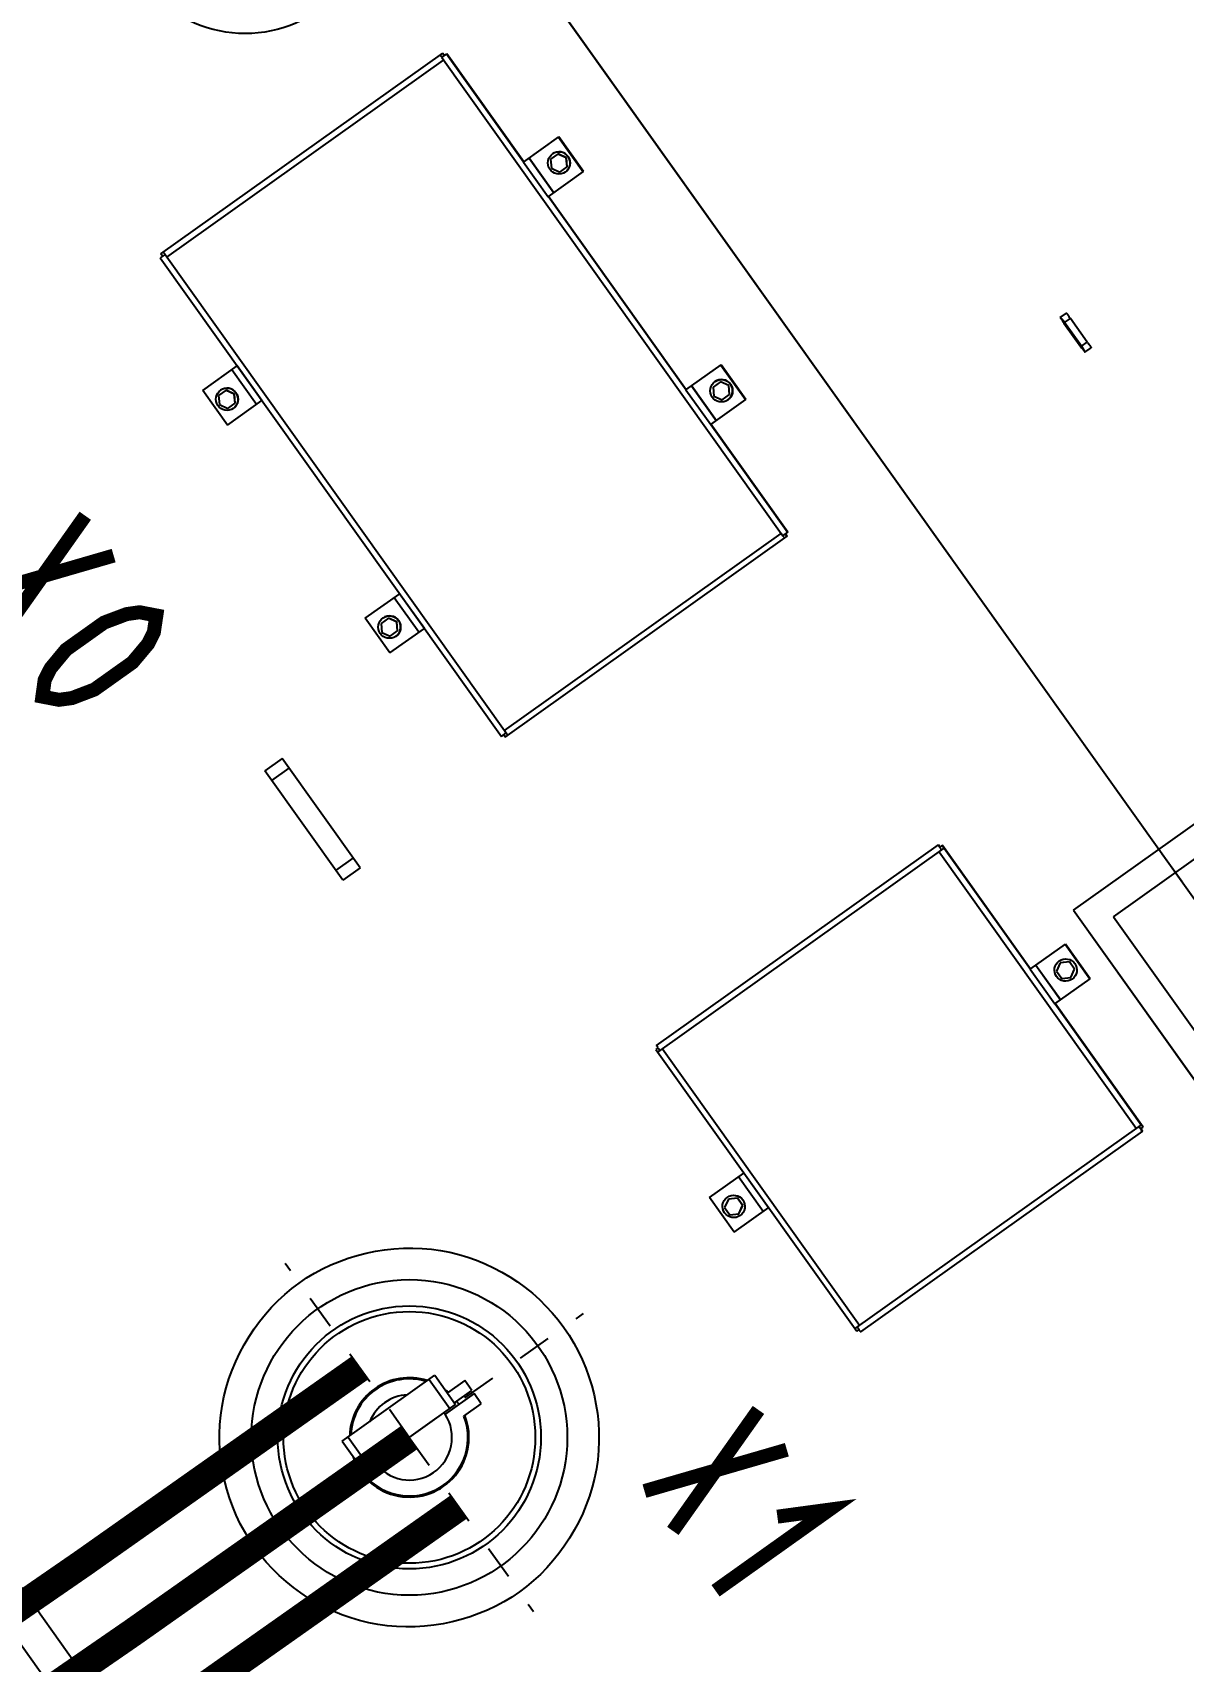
# Model space of a CAD drawing. Header units: feet. Extents: x 2321988 to 2329858, y 6722724 to 6730499.
# Drawn here: x 2326087.397 to 2326090.768, y 6726895.189 to 6726899.965 of the extents above; entities that cross this region are included whole.
import ezdxf

# ---------------------------------------------------------------- set-up
doc = ezdxf.new("R2010")
doc.units = ezdxf.units.FT
doc.header["$MEASUREMENT"] = 0
doc.header["$PDSIZE"] = 5
doc.linetypes.add('Midpoint Site Plan$0$CENTER', pattern=[2, 1.25, -0.25, 0.25, -0.25])
doc.layers.add('BESS Dimensions', color=3, linetype='Continuous')
doc.layers.add('C-BESS-EQUIPMENT', color=255, linetype='Continuous')
doc.styles.add('TG_DIMS', font='arial.ttf')
doc.dimstyles.new('TG-PROPOSED-ANNO', dxfattribs={"dimtxt": 0.1, "dimasz": 0.1, "dimexe": 0.05, "dimexo": 0.05, "dimgap": 0.02, "dimtad": 0, "dimtih": 1, "dimtoh": 1, "dimdsep": 46, "dimtxsty": 'TG_DIMS', "dimcen": 0, "dimclrd": 256, "dimclre": 256, "dimclrt": 256, "dimaunit": 1, "dimadec": 6, "dimazin": 2, "dimtfac": 1, "dimtofl": 0, "dimtmove": 1, "dimatfit": 3, "dimfxl": 1, "dimtolj": 1, "dimtzin": 0, "dimarcsym": 0})

# ---------------------------------------------------------------- blocks, each defined once
blk = doc.blocks.new('Midpoint Site Plan$0$A$Cc1a3344c')
at = {"linetype": 'Continuous'}
for p, q in [((-1477.8, 204.1), (-1477.8, 210.9)), ((-1471.8, 204.7), (-1471.8, 211)), ((-1445.8, 211), (-1471.8, 211)), ((-1445.8, 204.7), (-1471.8, 204.7)), ((-1471.8, 204), (-1445.8, 204)), ((-1445.8, 204.7), (-1445.8, 211)), ((-1439.8, 204.1), (-1439.8, 210.9)), ((-1039.5, -93.6), (-1039.5, 185.5)), ((-1014, -67.9), (-1014, 160.2)), ((-1039.5, 0), (-2508.8, 0)), ((-1869, -105.6), (-1869, -66.9)), ((-1831, -66.9), (-1869, -66.9)), ((-1831, -67), (-1869, -67)), ((-1869, -67.2), (-1831, -67.2)), ((-1869, -67.3), (-1831, -67.3)), ((-1850, -72.2), (-1857, -76.3)), ((-1850, -72.3), (-1857, -76.4)), ((-1850, -72.2), (-1850, -72.3)), ((-1843, -76.3), (-1850, -72.2)), ((-1843, -76.4), (-1850, -72.3)), ((-1831, -105.6), (-1831, -66.9)), ((-1619, -105.6), (-1619, -66.9)), ((-1581, -66.9), (-1619, -66.9)), ((-1581, -67), (-1619, -67)), ((-1619, -67.2), (-1581, -67.2)), ((-1619, -67.3), (-1581, -67.3)), ((-1600, -72.2), (-1607, -76.3)), ((-1600, -72.3), (-1607, -76.4)), ((-1600, -72.2), (-1600, -72.3)), ((-1593, -76.3), (-1600, -72.2)), ((-1593, -76.4), (-1600, -72.3)), ((-1581, -105.6), (-1581, -66.9)), ((-1014, -67.8), (-786, -67.8)), ((-1014, -67.9), (-786, -67.9)), ((-1857, -76.3), (-1857, -84.5)), ((-1857, -84.5), (-1850, -88.5)), ((-1850, -88.5), (-1843, -84.5)), ((-1843, -84.5), (-1843, -76.3)), ((-1607, -76.3), (-1607, -84.5)), ((-1607, -84.5), (-1600, -88.5)), ((-1600, -88.5), (-1593, -84.5)), ((-1593, -84.5), (-1593, -76.3)), ((-1869, -99.3), (-1831, -99.3)), ((-1869, -99.6), (-1831, -99.6)), ((-1619, -99.3), (-1581, -99.3)), ((-1619, -99.6), (-1581, -99.6)), ((-1039.5, -93.4), (-760.5, -93.4)), ((-1039.5, -93.6), (-760.5, -93.6)), ((-1990, -417), (-1990, -107.8)), ((-1990, -107.8), (-1987.5, -107.8)), ((-1990, -108.1), (-1990, -108)), ((-1987.5, -108.1), (-1990, -108.1)), ((-1987.5, -110.9), (-1987.5, -105.3)), ((-1869, -105.3), (-1987.5, -105.3)), ((-1987.5, -105.5), (-1869, -105.5)), ((-1987.5, -110.9), (-1462.5, -110.9)), ((-1984.7, -414.3), (-1984.7, -110.9)), ((-1869, -105.6), (-1831, -105.6)), ((-1619, -105.3), (-1831, -105.3)), ((-1831, -105.5), (-1619, -105.5)), ((-1619, -105.6), (-1581, -105.6)), ((-1462.5, -105.3), (-1581, -105.3)), ((-1581, -105.5), (-1462.5, -105.5)), ((-1465.3, -414.3), (-1465.3, -110.9)), ((-1462.5, -110.9), (-1462.5, -105.3)), ((-1460, -107.8), (-1462.5, -107.8)), ((-1462.5, -108), (-1460, -108)), ((-1460, -417), (-1460, -107.8)), ((-1460, -108), (-1460, -108.1)), ((-1019, -155.6), (-1019, -116.9)), ((-981, -116.9), (-1019, -116.9)), ((-981, -117), (-1019, -117)), ((-1019, -117.2), (-981, -117.2)), ((-1019, -117.3), (-981, -117.3)), ((-1004, -123.3), (-1008.1, -130.3)), ((-1004, -123.4), (-1008.1, -130.4)), ((-1008.1, -130.3), (-1008.1, -130.4)), ((-1008.1, -130.4), (-1004, -137.4)), ((-1004, -123.3), (-1004, -123.4)), ((-996, -123.3), (-1004, -123.3)), ((-996, -123.4), (-1004, -123.4)), ((-996, -123.3), (-996, -123.4)), ((-991.9, -130.3), (-996, -123.3)), ((-991.9, -130.4), (-996, -123.4)), ((-996, -137.4), (-991.9, -130.4)), ((-991.9, -130.3), (-991.9, -130.4)), ((-981, -155.6), (-981, -116.9)), ((-1004, -137.4), (-996, -137.4)), ((-1157, -467), (-1157, -157.8)), ((-1157, -157.8), (-1154.5, -157.8)), ((-1154.4, -158), (-1157, -158)), ((-1154.5, -155.3), (-1154.5, -155.5)), ((-1019, -155.3), (-1154.5, -155.3)), ((-1154.5, -158), (-1154.5, -155.5)), ((-1154.5, -155.5), (-1151.7, -155.5)), ((-1151.7, -469.5), (-1151.7, -155.5)), ((-1151.7, -155.5), (-1019, -155.5)), ((-1019, -149.3), (-981, -149.3)), ((-1019, -149.6), (-981, -149.6)), ((-1019, -155.6), (-981, -155.6)), ((-845.5, -155.3), (-981, -155.3)), ((-981, -155.5), (-848.3, -155.5)), ((-848.3, -155.5), (-848.3, -158.1)), ((-845.5, -155.5), (-848.3, -155.5)), ((-848.3, -158.1), (-848.3, -469.5)), ((-846, -158.1), (-846.4, -158.1)), ((-845.6, -158), (-843, -158)), ((-845.5, -155.5), (-845.5, -155.3)), ((-845.5, -158), (-845.5, -155.5)), ((-843, -157.8), (-845.5, -157.8)), ((-843, -157.8), (-843, -467)), ((-1151.7, -160.9), (-848.3, -160.9)), ((-1990, -417), (-1990, -417)), ((-1987.5, -417), (-1990, -417)), ((-1987.5, -414.3), (-1987.5, -419.5)), ((-1987.5, -414.3), (-1462.5, -414.3)), ((-1987.5, -419.5), (-1462.5, -419.5)), ((-1869, -457.3), (-1869, -419.5)), ((-1831, -419.6), (-1869, -419.6)), ((-1831, -457.3), (-1831, -419.5)), ((-1619, -457.3), (-1619, -419.5)), ((-1581, -419.6), (-1619, -419.6)), ((-1581, -457.3), (-1581, -419.5)), ((-1462.5, -419.5), (-1462.5, -414.3)), ((-1462.5, -417), (-1460, -417)), ((-1460, -417), (-1460, -417)), ((-1831, -425.6), (-1869, -425.6)), ((-1850, -436.2), (-1857, -440.3)), ((-1850, -436.4), (-1857, -440.4)), ((-1850, -436.2), (-1850, -436.4)), ((-1843, -440.3), (-1850, -436.2)), ((-1843, -440.4), (-1850, -436.4)), ((-1581, -425.6), (-1619, -425.6)), ((-1600, -436.2), (-1607, -440.3)), ((-1600, -436.4), (-1607, -440.4)), ((-1600, -436.2), (-1600, -436.4)), ((-1593, -440.3), (-1600, -436.2)), ((-1593, -440.4), (-1600, -436.4)), ((-1857, -440.3), (-1857, -448.5)), ((-1857, -448.5), (-1850, -452.5)), ((-1850, -452.5), (-1843, -448.5)), ((-1843, -448.5), (-1843, -440.3)), ((-1607, -440.3), (-1607, -448.5)), ((-1607, -448.5), (-1600, -452.5)), ((-1600, -452.5), (-1593, -448.5)), ((-1593, -448.5), (-1593, -440.3)), ((-1831, -457.3), (-1869, -457.3)), ((-1581, -457.3), (-1619, -457.3)), ((-1151.7, -464.3), (-848.3, -464.3)), ((-1154.5, -467.1), (-1154.5, -469.5)), ((-1154.5, -469.5), (-845.5, -469.5)), ((-1019, -507.3), (-1019, -469.5)), ((-981, -469.6), (-1019, -469.6)), ((-981, -475.6), (-1019, -475.6)), ((-981, -507.3), (-981, -469.5)), ((-845.5, -467.1), (-845.5, -469.5)), ((-1004, -487.3), (-1008.1, -494.3)), ((-1004, -487.4), (-1008.1, -494.4)), ((-1008.1, -494.3), (-1008.1, -494.4)), ((-1008.1, -494.4), (-1004, -501.4)), ((-1004, -487.3), (-1004, -487.4)), ((-996, -487.3), (-1004, -487.3)), ((-996, -487.4), (-1004, -487.4)), ((-991.9, -494.3), (-996, -487.3)), ((-996, -487.3), (-996, -487.4)), ((-991.9, -494.4), (-996, -487.4)), ((-996, -501.4), (-991.9, -494.4)), ((-991.9, -494.3), (-991.9, -494.4)), ((-981, -507.3), (-1019, -507.3)), ((-1004, -501.4), (-996, -501.4)), ((-1560, -590.5), (-1560, -609.5)), ((-1440, -590.5), (-1560, -590.5)), ((-1549.4, -609.5), (-1549.4, -590.5)), ((-1450.6, -609.5), (-1450.6, -590.5)), ((-1440, -590.5), (-1440, -609.5)), ((-1440, -609.5), (-1560, -609.5)), ((-1012.7, -780.2), (-1012.7, -799.2)), ((-1001.6, -780.2), (-1012.7, -780.2)), ((-1001.6, -799.2), (-1001.6, -780.2)), ((-998.4, -780.2), (-998.4, -811.9)), ((-987.3, -780.2), (-998.4, -780.2)), ((-987.3, -799.3), (-987.3, -780.2)), ((-1032, -900.8), (-1032, -799.2)), ((-1032, -799.2), (-1000, -799.2)), ((-1000, -900.8), (-1000, -799.2)), ((-1032, -805.5), (-1000, -805.5)), ((-1032, -894.4), (-1000, -894.4)), ((-1032, -900.8), (-1000, -900.8)), ((2359.7, -1210.2), (-1958.5, -1210.2)), ((2367.9, -1240), (-1958.5, -1240))]:
    blk.add_line(p, q, dxfattribs=at)
at = {"linetype": 'Midpoint Site Plan$0$CENTER'}
for p, q in [((-760.5, 0), (-1039.5, 0)), ((-1000, -850), (-1000, -659)), ((-1000, -850), (-1191, -850)), ((-1000, -850), (-1000, -1041)), ((-1000, -850), (-809, -850))]:
    blk.add_line(p, q, dxfattribs=at)
at = {"linetype": 'Continuous'}
for points in [[(-1153.6, -158.1), (-1154, -158.1), (-1154.3, -158.1), (-1154.4, -158)], [(-845.6, -158), (-845.7, -158.1), (-846, -158.1)]]:
    blk.add_lwpolyline(points, dxfattribs=at)
at = {"linetype": 'Continuous', "const_width": 12.5}
for points in [[(-751.6, -623.4), (-729.7, -581.8), (-729.7, -706.8)], [(-839.1, -581.8), (-795.4, -706.8)], [(-839.1, -706.8), (-795.4, -581.8)], [(-1838.7, -607.8), (-1795, -732.8)], [(-1838.7, -732.8), (-1795, -607.8)], [(-1729.3, -732.8), (-1740.3, -722.4), (-1745.7, -712), (-1751.2, -691.2), (-1751.2, -649.5), (-1745.7, -628.7), (-1740.3, -618.3), (-1729.3, -607.8), (-1718.4, -618.3), (-1712.9, -628.7), (-1707.5, -649.5), (-1707.5, -691.2), (-1712.9, -712), (-1718.4, -722.4), (-1729.3, -732.8)]]:
    blk.add_lwpolyline(points, dxfattribs=at)
at = {"linetype": 'Continuous'}
for centre, radius in [((-2200, -175), 114.5), ((-1850, -80.3), 10), ((-1600, -80.3), 10), ((-1850, -444.3), 10), ((-1600, -444.3), 10), ((-1000, -850), 141), ((-1000, -850), 117.5), ((-1000, -850), 112.5)]:
    blk.add_circle(centre, radius, dxfattribs=at)
for centre, radius, start, end in [((-1850, -80.3), 10, 0.0043, 179.9957), ((-1600, -80.3), 10, 0.0043, 179.9957), ((-1986, 32.4), 143.3, 269.0285, 269.4174), ((-1984.7, 175.2), 286.1, 269.7219, 269.997), ((-1465.3, 175.2), 286.1, 270.003, 270.2781), ((-1464, 32.4), 143.3, 270.5826, 270.9715), ((-1000, -130.3), 9.95, 179.8004, 180), ((-1000, -130.3), 9.95, 0, 0.1996), ((-1986, -271), 143.3, 269.0285, 269.4174), ((-1984.7, -128.2), 286.1, 269.7219, 269.997), ((-1465.3, -128.2), 286.1, 270.003, 270.2781), ((-1464, -271), 143.3, 270.5828, 270.9715), ((-1850, -444.3), 10, 0.0043, 179.9957), ((-1600, -444.3), 10, 0.0043, 179.9957), ((-1153.8, -436.8), 30.3, 268.8076, 269.005), ((-846.2, -436.8), 30.3, 270.995, 271.1924), ((-1000, -494.3), 9.95, 179.8004, 180), ((-1000, -494.3), 9.95, 0, 0.1996), ((-1000, -850), 53.3, 103.9308, 107.0191), ((-1000, -850), 53.3, 252.9809, 76.0574), ((-1000, -850), 52.3, 256.3287, 75.9412), ((-1000, -850), 53.3, 88.2886, 91.7114), ((-1000, -850), 53.3, 127.2357, 232.7643), ((-1000, -850), 52.3, 127.7396, 232.2604), ((-1000, -850), 38.1, 87.5895, 90), ((-1000, -850), 38.1, 270, 87.6116), ((-1000, -850), 38.1, 147.1436, 212.8564)]:
    blk.add_arc(centre, radius, start, end, dxfattribs=at)
for points, knots in [([(-1477.8, 210.9), (-1477.8, 211), (-1477.6, 210.9), (-1477.3, 211), (-1476.7, 211), (-1476, 211), (-1475.1, 211), (-1473.7, 211), (-1472.6, 211), (-1471.8, 211)], [0, 0, 0, 0, 0.019505, 0.076477, 0.168891, 0.29322, 0.444696, 0.617507, 1, 1, 1, 1]), ([(-1471.8, 204.7), (-1472.6, 204.7), (-1473.7, 204.7), (-1475.1, 204.7), (-1476, 204.7), (-1476.7, 204.6), (-1477.3, 204.6), (-1477.6, 204.6), (-1477.8, 204.6), (-1477.8, 204.6)], [0, 0, 0, 0, 0.382493, 0.555304, 0.70678, 0.831109, 0.923523, 0.980495, 1, 1, 1, 1]), ([(-1477.8, 204.1), (-1477.8, 204.1), (-1477.6, 204.1), (-1477.3, 204.1), (-1476.7, 204.1), (-1476, 204.1), (-1475.1, 204), (-1473.7, 204), (-1472.6, 204), (-1471.8, 204)], [0, 0, 0, 0, 0.019505, 0.076477, 0.168891, 0.29322, 0.444696, 0.617507, 1, 1, 1, 1]), ([(-1466.3, 204.4), (-1466.3, 204.4), (-1466, 204.3), (-1465.7, 204.4), (-1464.9, 204.4), (-1464, 204.5), (-1462.9, 204.5), (-1461.1, 204.5), (-1458.8, 204.5), (-1456.5, 204.5), (-1454.7, 204.5), (-1453.6, 204.5), (-1452.7, 204.4), (-1451.9, 204.4), (-1451.6, 204.3), (-1451.3, 204.4), (-1451.3, 204.4)], [0, 0, 0, 0, 0.009752, 0.038238, 0.084445, 0.14661, 0.222348, 0.308752, 0.5, 0.691248, 0.777652, 0.85339, 0.915555, 0.961762, 0.990248, 1, 1, 1, 1]), ([(-1451.3, 204.4), (-1451.3, 204.3), (-1451.6, 204.4), (-1451.9, 204.3), (-1452.7, 204.3), (-1453.6, 204.3), (-1454.7, 204.2), (-1456.5, 204.2), (-1458.8, 204.2), (-1461.1, 204.2), (-1462.9, 204.2), (-1464, 204.3), (-1464.9, 204.3), (-1465.7, 204.3), (-1466, 204.4), (-1466.3, 204.3), (-1466.3, 204.4)], [0, 0, 0, 0, 0.009752, 0.038238, 0.084445, 0.14661, 0.222348, 0.308752, 0.5, 0.691248, 0.777652, 0.85339, 0.915555, 0.961762, 0.990248, 1, 1, 1, 1]), ([(-1445.8, 211), (-1445, 211), (-1443.9, 211), (-1442.5, 211), (-1441.6, 211), (-1440.9, 211), (-1440.3, 211), (-1440, 210.9), (-1439.8, 211), (-1439.8, 210.9)], [0, 0, 0, 0, 0.382493, 0.555304, 0.70678, 0.831109, 0.923523, 0.980495, 1, 1, 1, 1]), ([(-1439.8, 204.6), (-1439.8, 204.6), (-1440, 204.6), (-1440.3, 204.6), (-1440.9, 204.6), (-1441.6, 204.7), (-1442.5, 204.7), (-1443.9, 204.7), (-1445, 204.7), (-1445.8, 204.7)], [0, 0, 0, 0, 0.019505, 0.076477, 0.168891, 0.29322, 0.444696, 0.617507, 1, 1, 1, 1]), ([(-1445.8, 204), (-1445, 204), (-1443.9, 204), (-1442.5, 204), (-1441.6, 204.1), (-1440.9, 204.1), (-1440.3, 204.1), (-1440, 204.1), (-1439.8, 204.1), (-1439.8, 204.1)], [0, 0, 0, 0, 0.382493, 0.555304, 0.70678, 0.831109, 0.923523, 0.980495, 1, 1, 1, 1]), ([(-1990, -110.8), (-1989.9, -110.9), (-1989.3, -110.8), (-1988.8, -110.9), (-1988.5, -110.9)], [0, 0, 0, 0, 0.290054, 1, 1, 1, 1]), ([(-1461.5, -110.9), (-1461.2, -110.9), (-1460.7, -110.8), (-1460.1, -110.9), (-1460, -110.8)], [0, 0, 0, 0, 0.709946, 1, 1, 1, 1]), ([(-1010, -130.3), (-1010, -127.7), (-1007.8, -122.4), (-1000, -119.2), (-992.2, -122.4), (-990, -127.7), (-990, -130.3)], [0, 0, 0, 0, 0.249987, 0.5, 0.750013, 1, 1, 1, 1]), ([(-1010, -130.3), (-1010, -127.7), (-1007.8, -122.4), (-1000, -119.2), (-992.2, -122.4), (-990, -127.7), (-990, -130.3)], [0, 0, 0, 0, 0.249987, 0.5, 0.750013, 1, 1, 1, 1]), ([(-990, -130.3), (-990, -132.9), (-992.2, -138.2), (-1000, -141.4), (-1007.8, -138.2), (-1010, -132.9), (-1010, -130.3)], [0, 0, 0, 0, 0.249987, 0.5, 0.750013, 1, 1, 1, 1]), ([(-1155.5, -158.1), (-1155.9, -158.1), (-1156.2, -158.1), (-1157, -158.1), (-1156.6, -158), (-1156.5, -158)], [0, 0, 0, 0, 0.693239, 0.806555, 1, 1, 1, 1]), ([(-1151.7, -158.1), (-1152.6, -158.1), (-1153.7, -158.1), (-1154.7, -158.1), (-1154.9, -158.1)], [0, 0, 0, 0, 0.855329, 1, 1, 1, 1]), ([(-848.3, -158.1), (-847.4, -158.1), (-846.3, -158.1), (-845.3, -158.1), (-845.1, -158.1)], [0, 0, 0, 0, 0.855329, 1, 1, 1, 1]), ([(-843.1, -158.1), (-843.2, -158.1), (-843.8, -158.1), (-844.3, -158.1), (-844.6, -158.1)], [0, 0, 0, 0, 0.299443, 1, 1, 1, 1]), ([(-843, -158), (-843, -158), (-843, -158.1), (-843, -158.1), (-843.1, -158.1)], [0, 0, 0, 0, 0.203859, 1, 1, 1, 1]), ([(-1988.5, -414.3), (-1988.8, -414.3), (-1989.3, -414.2), (-1989.9, -414.3), (-1990, -414.2)], [0, 0, 0, 0, 0.709946, 1, 1, 1, 1]), ([(-1460, -414.2), (-1460.1, -414.3), (-1460.7, -414.2), (-1461.2, -414.3), (-1461.5, -414.3)], [0, 0, 0, 0, 0.290054, 1, 1, 1, 1]), ([(-1157, -467), (-1157, -467.1), (-1156.2, -466.9), (-1155.8, -467), (-1155.4, -467)], [0, 0, 0, 0, 0.152521, 1, 1, 1, 1]), ([(-1154.5, -467.1), (-1154.6, -467.1), (-1154.7, -467.1), (-1154.8, -467.1), (-1154.9, -467.1)], [0, 0, 0, 0, 0.603226, 1, 1, 1, 1]), ([(-845.5, -467.1), (-845.4, -467.1), (-845.3, -467.1), (-845.2, -467.1), (-845.1, -467.1)], [0, 0, 0, 0, 0.603226, 1, 1, 1, 1]), ([(-844.5, -467.1), (-844.1, -467.1), (-843.8, -467.1), (-843, -467), (-843.4, -467), (-843.5, -467)], [0, 0, 0, 0, 0.693239, 0.806555, 1, 1, 1, 1]), ([(-1010, -494.3), (-1010, -491.7), (-1007.8, -486.4), (-1000, -483.2), (-992.2, -486.4), (-990, -491.7), (-990, -494.3)], [0, 0, 0, 0, 0.249987, 0.5, 0.750013, 1, 1, 1, 1]), ([(-1010, -494.3), (-1010, -491.7), (-1007.8, -486.4), (-1000, -483.3), (-992.2, -486.4), (-990, -491.7), (-990, -494.3)], [0, 0, 0, 0, 0.249987, 0.5, 0.750013, 1, 1, 1, 1]), ([(-990, -494.3), (-990, -496.9), (-992.2, -502.2), (-1000, -505.4), (-1007.8, -502.2), (-1010, -496.9), (-1010, -494.3)], [0, 0, 0, 0, 0.249987, 0.5, 0.750013, 1, 1, 1, 1]), ([(-1169.5, -850.1), (-1169.5, -806.9), (-1132.8, -716.8), (-1000, -662.5), (-867.2, -716.8), (-830.5, -806.9), (-830.5, -850.1)], [0, 0, 0, 0, 0.249988, 0.5, 0.750012, 1, 1, 1, 1]), ([(-830.5, -850.1), (-830.5, -893.3), (-867.2, -983.4), (-1000, -1037.6), (-1132.8, -983.4), (-1169.5, -893.3), (-1169.5, -850.1)], [0, 0, 0, 0, 0.249988, 0.5, 0.750012, 1, 1, 1, 1])]:
    blk.add_open_spline(points, degree=3, knots=knots, dxfattribs=at)
for points in [[(-1151.7, -467.1), (-1152.6, -467.1), (-1153.5, -467.1), (-1154.4, -467.1)], [(-848.3, -467.1), (-847.4, -467.1), (-846.5, -467.1), (-845.6, -467.1)]]:
    blk.add_open_spline(points, degree=3, dxfattribs=at)
blk = doc.blocks.new('*D109')
at = {"layer": 'BESS Dimensions', "lineweight": -2, "transparency": 16777216}
for p, q in [((2326125.1693, 6727002.8662), (2326110.2842, 6727023.7584)), ((2326105.0412, 6727013.8836), (2326040.7778, 6726968.0974)), ((2325956.6732, 6726908.1749), (2326020.9365, 6726953.961)), ((2325960.5127, 6726885.5523), (2325945.6276, 6726906.4444))]:
    blk.add_line(p, q, dxfattribs=at)
at = {"layer": 'BESS Dimensions', "transparency": 16777216}
for points in [[(2326104.0741, 6727015.241), (2326106.0083, 6727012.5262), (2326113.1855, 6727019.6862)], [(2325955.7061, 6726909.5323), (2325957.6403, 6726906.8175), (2325948.5289, 6726902.3723)]]:
    blk.add_solid(points, dxfattribs=at)
at = {"layer": 'Defpoints', "color": 0, "transparency": 16777216}
for p in [(2326128.0706, 6726998.7941), (2325948.5289, 6726902.3723), (2325963.414, 6726881.4801)]:
    blk.add_point(p, dxfattribs=at)
at = {"layer": 'BESS Dimensions', "transparency": 16777216, "insert": (2326030.8572, 6726961.0292), "char_height": 10, "attachment_point": 5, "style": 'TG_DIMS'}
blk.add_mtext("\\A1;202.17'", dxfattribs=at)

msp = doc.modelspace()

# ---------------------------------------------------------------- linework, layer by layer
at = {"layer": 'C-BESS-EQUIPMENT'}
msp.add_lwpolyline([(2326052.5422, 6726951.1211), (2326159.8907, 6726800.4516)], dxfattribs=at)
at = {"layer": 'C-BESS-EQUIPMENT', "const_width": 0.0833}
for points in [[(2326080.9104, 6726891.7218), (2326081.3622, 6726891.8654), (2326081.8626, 6726892.0545), (2326082.4182, 6726892.3005), (2326083.0333, 6726892.6117), (2326083.7017, 6726892.9836), (2326084.4151, 6726893.4082), (2326085.1647, 6726893.8779), (2326085.942, 6726894.3846), (2326086.7386, 6726894.9207), (2326087.5459, 6726895.4782), (2326088.3553, 6726896.0494)], [(2326080.6457, 6726891.4084), (2326081.0555, 6726891.5182), (2326081.5073, 6726891.6618), (2326082.0076, 6726891.8509), (2326082.5633, 6726892.0969), (2326083.1784, 6726892.4081), (2326083.8468, 6726892.78), (2326084.5601, 6726893.2046), (2326085.3097, 6726893.6742), (2326086.0871, 6726894.181), (2326086.8837, 6726894.7171), (2326087.691, 6726895.2746), (2326088.5004, 6726895.8458)], [(2326080.7907, 6726891.2048), (2326081.2006, 6726891.3146), (2326081.6523, 6726891.4582), (2326082.1527, 6726891.6473), (2326082.7084, 6726891.8933), (2326083.3234, 6726892.2045), (2326083.9919, 6726892.5764), (2326084.7052, 6726893.001), (2326085.4548, 6726893.4706), (2326086.2322, 6726893.9774), (2326087.0288, 6726894.5135), (2326087.836, 6726895.071), (2326088.6454, 6726895.6422)]]:
    msp.add_lwpolyline(points, dxfattribs=at)

# ---------------------------------------------------------------- block references
at = {"layer": 'C-BESS-EQUIPMENT', "xscale": 0.003280839895013123, "yscale": 0.003280839895013123, "zscale": 0.003280839895013123, "rotation": 305.4689808292026}
msp.add_blockref('Midpoint Site Plan$0$A$Cc1a3344c', (2326092.6753, 6726894.792), dxfattribs=at)

# ---------------------------------------------------------------- dimensions: what is measured, and where the dimension line sits
at = {"layer": 'BESS Dimensions'}
dim = msp.add_aligned_dim(p1=(2326128.0706, 6726998.7941), p2=(2325963.414, 6726881.4801), distance=-25.6525, dimstyle='TG-PROPOSED-ANNO', override={"dimscale": 50, "dimpost": "'"}, dxfattribs=at)
dim.commit()
dim.dimension.update_dxf_attribs({"geometry": '*D109', "text_midpoint": (2326030.8572, 6726961.0292)})

doc.saveas('drawing.dxf')
